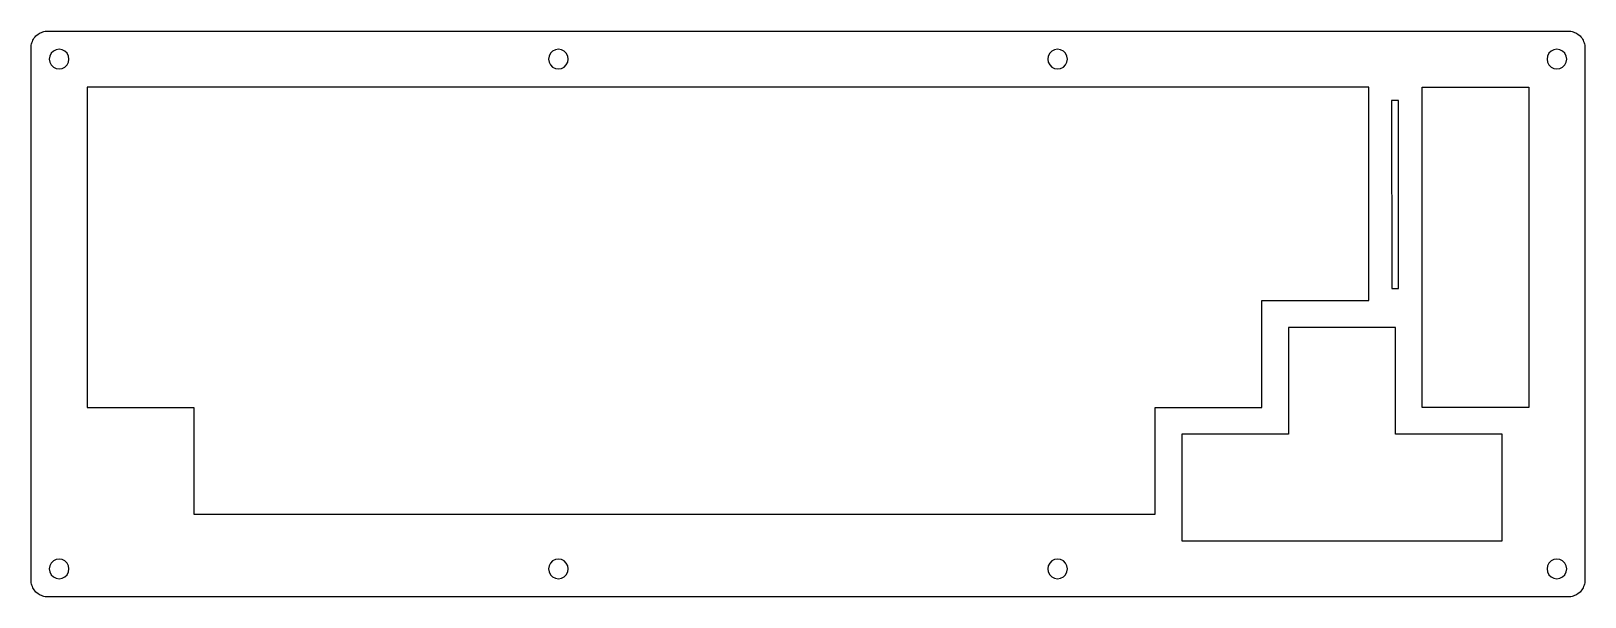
# Model space of a CAD drawing. Header units: millimetres. Extents: x 0 to 277, y 0 to 101.
import ezdxf

# ---------------------------------------------------------------- set-up
doc = ezdxf.new("R2010")
doc.units = ezdxf.units.MM

msp = doc.modelspace()

# ---------------------------------------------------------------- linework, layer by layer
at = {"color": 0}
for p, q in [((0.537436, 99.7204), (0.666972, 99.9162)), ((0.666972, 99.9162), (0.813043, 100.101)), ((0.813043, 100.101), (0.972894, 100.274)), ((0.972894, 100.274), (1.14653, 100.434)), ((1.14653, 100.434), (1.33119, 100.58)), ((1.33119, 100.58), (1.52687, 100.71)), ((1.52687, 100.71), (1.73357, 100.826)), ((1.73357, 100.826), (1.94717, 100.923)), ((1.94717, 100.923), (2.16765, 101.006)), ((2.16765, 101.006), (2.39503, 101.069)), ((2.39503, 101.069), (2.62516, 101.116)), ((2.62516, 101.116), (2.85943, 101.142)), ((2.85943, 101.142), (3.09507, 101.152)), ((3.09507, 101.152), (274.271, 101.152)), ((274.271, 101.152), (274.507, 101.142)), ((274.507, 101.142), (274.741, 101.116)), ((274.741, 101.116), (274.971, 101.069)), ((274.971, 101.069), (275.198, 101.006)), ((275.198, 101.006), (275.419, 100.923)), ((275.419, 100.923), (275.632, 100.826)), ((275.632, 100.826), (275.839, 100.71)), ((275.839, 100.71), (276.035, 100.58)), ((276.035, 100.58), (276.219, 100.434)), ((276.219, 100.434), (276.393, 100.274)), ((276.393, 100.274), (276.553, 100.101)), ((276.553, 100.101), (276.699, 99.9162)), ((276.699, 99.9162), (276.829, 99.7204)), ((0.095085, 98.1523), (0.104731, 98.388)), ((0.095085, 3.18878), (0.095085, 98.1523)), ((0.104731, 98.388), (0.130914, 98.6222)), ((0.130914, 98.6222), (0.177767, 98.8522)), ((0.177767, 98.8522), (0.241157, 99.0794)), ((0.241157, 99.0794), (0.323839, 99.2999)), ((0.323839, 99.2999), (0.421679, 99.5137)), ((0.421679, 99.5137), (0.537436, 99.7204)), ((3.67937, 97.1808), (3.42994, 96.6929)), ((4.06658, 97.5678), (3.67937, 97.1808)), ((4.55443, 97.8172), (4.06658, 97.5678)), ((5.09598, 97.9015), (4.55443, 97.8172)), ((5.63619, 97.8172), (5.09598, 97.9015)), ((6.12401, 97.5678), (5.63619, 97.8172)), ((6.50984, 97.1808), (6.12401, 97.5678)), ((6.75929, 96.6929), (6.50984, 97.1808)), ((92.7379, 97.1808), (92.4899, 96.6929)), ((93.1252, 97.5678), (92.7379, 97.1808)), ((93.6128, 97.8172), (93.1252, 97.5678)), ((94.1532, 97.9015), (93.6128, 97.8172)), ((94.6947, 97.8172), (94.1532, 97.9015)), ((95.1826, 97.5678), (94.6947, 97.8172)), ((95.5696, 97.1808), (95.1826, 97.5678)), ((95.819, 96.6929), (95.5696, 97.1808)), ((181.796, 97.1808), (181.547, 96.6929)), ((182.184, 97.5678), (181.796, 97.1808)), ((182.672, 97.8172), (182.184, 97.5678)), ((183.213, 97.9015), (182.672, 97.8172)), ((183.753, 97.8172), (183.213, 97.9015)), ((184.241, 97.5678), (183.753, 97.8172)), ((184.628, 97.1808), (184.241, 97.5678)), ((184.876, 96.6929), (184.628, 97.1808)), ((270.856, 97.1808), (270.607, 96.6929)), ((271.242, 97.5678), (270.856, 97.1808)), ((271.73, 97.8172), (271.242, 97.5678)), ((272.271, 97.9015), (271.73, 97.8172)), ((272.812, 97.8172), (272.271, 97.9015)), ((273.299, 97.5678), (272.812, 97.8172)), ((273.687, 97.1808), (273.299, 97.5678)), ((273.936, 96.6929), (273.687, 97.1808)), ((276.829, 99.7204), (276.944, 99.5137)), ((276.944, 99.5137), (277.042, 99.2999)), ((277.042, 99.2999), (277.125, 99.0794)), ((277.125, 99.0794), (277.188, 98.8522)), ((277.188, 98.8522), (277.235, 98.6222)), ((277.235, 98.6222), (277.261, 98.388)), ((277.261, 98.388), (277.271, 98.1523)), ((277.271, 98.1523), (277.271, 3.18878)), ((3.42994, 96.6929), (3.34588, 96.1513)), ((3.34588, 96.1513), (3.42994, 95.6109)), ((3.42994, 95.6109), (3.67937, 95.1234)), ((3.67937, 95.1234), (4.06658, 94.7374)), ((4.06658, 94.7374), (4.55443, 94.488)), ((4.55443, 94.488), (5.09598, 94.4012)), ((5.09598, 94.4012), (5.63619, 94.488)), ((5.63619, 94.488), (6.12401, 94.7374)), ((6.12401, 94.7374), (6.50984, 95.1234)), ((6.50984, 95.1234), (6.75929, 95.6109)), ((6.84611, 96.1513), (6.75929, 96.6929)), ((6.75929, 95.6109), (6.84611, 96.1513)), ((92.4899, 96.6929), (92.4031, 96.1513)), ((92.4031, 96.1513), (92.4899, 95.6109)), ((92.4899, 95.6109), (92.7379, 95.1234)), ((92.7379, 95.1234), (93.1252, 94.7374)), ((93.1252, 94.7374), (93.6128, 94.488)), ((93.6128, 94.488), (94.1532, 94.4012)), ((94.1532, 94.4012), (94.6947, 94.488)), ((94.6947, 94.488), (95.1826, 94.7374)), ((95.1826, 94.7374), (95.5696, 95.1234)), ((95.5696, 95.1234), (95.819, 95.6109)), ((95.9033, 96.1513), (95.819, 96.6929)), ((95.819, 95.6109), (95.9033, 96.1513)), ((181.547, 96.6929), (181.463, 96.1513)), ((181.463, 96.1513), (181.547, 95.6109)), ((181.547, 95.6109), (181.796, 95.1234)), ((181.796, 95.1234), (182.184, 94.7374)), ((182.184, 94.7374), (182.672, 94.488)), ((182.672, 94.488), (183.213, 94.4012)), ((183.213, 94.4012), (183.753, 94.488)), ((183.753, 94.488), (184.241, 94.7374)), ((184.241, 94.7374), (184.628, 95.1234)), ((184.628, 95.1234), (184.876, 95.6109)), ((184.963, 96.1513), (184.876, 96.6929)), ((184.876, 95.6109), (184.963, 96.1513)), ((270.607, 96.6929), (270.521, 96.1513)), ((270.521, 96.1513), (270.607, 95.6109)), ((270.607, 95.6109), (270.856, 95.1234)), ((270.856, 95.1234), (271.242, 94.7374)), ((271.242, 94.7374), (271.73, 94.488)), ((271.73, 94.488), (272.271, 94.4012)), ((272.271, 94.4012), (272.812, 94.488)), ((272.812, 94.488), (273.299, 94.7374)), ((273.299, 94.7374), (273.687, 95.1234)), ((273.687, 95.1234), (273.936, 95.6109)), ((274.022, 96.1513), (273.936, 96.6929)), ((273.936, 95.6109), (274.022, 96.1513)), ((10.0941, 91.1532), (10.0941, 34.0003)), ((238.697, 91.1532), (10.0941, 91.1532)), ((238.697, 53.0504), (238.697, 91.1532)), ((248.219, 91.1532), (267.272, 91.1532)), ((248.219, 34.0003), (248.219, 91.1532)), ((267.272, 91.1532), (267.272, 34.0003)), ((219.647, 34.0003), (219.647, 53.0504)), ((219.647, 53.0504), (238.697, 53.0504)), ((224.407, 48.2907), (224.407, 29.2406)), ((243.458, 48.2907), (224.407, 48.2907)), ((243.458, 29.2406), (243.458, 48.2907)), ((10.0941, 34.0003), (29.1441, 34.0003)), ((29.1441, 34.0003), (29.1441, 14.9503)), ((200.597, 14.9503), (200.597, 34.0003)), ((200.597, 34.0003), (219.647, 34.0003)), ((267.272, 34.0003), (248.219, 34.0003)), ((224.407, 29.2406), (205.357, 29.2406)), ((205.357, 29.2406), (205.357, 10.1892)), ((262.508, 29.2406), (243.458, 29.2406)), ((262.508, 10.1892), (262.508, 29.2406)), ((29.1441, 14.9503), (200.597, 14.9503)), ((205.357, 10.1892), (262.508, 10.1892)), ((3.42994, 5.72989), (3.34588, 5.1883)), ((3.67937, 6.21771), (3.42994, 5.72989)), ((4.06658, 6.60495), (3.67937, 6.21771)), ((4.55443, 6.85299), (4.06658, 6.60495)), ((5.09598, 6.93843), (4.55443, 6.85299)), ((5.63619, 6.85299), (5.09598, 6.93843)), ((6.12401, 6.60495), (5.63619, 6.85299)), ((6.50984, 6.21771), (6.12401, 6.60495)), ((6.75929, 5.72989), (6.50984, 6.21771)), ((6.84611, 5.1883), (6.75929, 5.72989)), ((92.4899, 5.72989), (92.4031, 5.1883)), ((92.7379, 6.21771), (92.4899, 5.72989)), ((93.1252, 6.60495), (92.7379, 6.21771)), ((93.6128, 6.85299), (93.1252, 6.60495)), ((94.1532, 6.93843), (93.6128, 6.85299)), ((94.6947, 6.85299), (94.1532, 6.93843)), ((95.1826, 6.60495), (94.6947, 6.85299)), ((95.5696, 6.21771), (95.1826, 6.60495)), ((95.819, 5.72989), (95.5696, 6.21771)), ((95.9033, 5.1883), (95.819, 5.72989)), ((181.547, 5.72989), (181.463, 5.1883)), ((181.796, 6.21771), (181.547, 5.72989)), ((182.184, 6.60495), (181.796, 6.21771)), ((182.672, 6.85299), (182.184, 6.60495)), ((183.213, 6.93843), (182.672, 6.85299)), ((183.753, 6.85299), (183.213, 6.93843)), ((184.241, 6.60495), (183.753, 6.85299)), ((184.628, 6.21771), (184.241, 6.60495)), ((184.876, 5.72989), (184.628, 6.21771)), ((184.963, 5.1883), (184.876, 5.72989)), ((270.607, 5.72989), (270.521, 5.1883)), ((270.856, 6.21771), (270.607, 5.72989)), ((271.242, 6.60495), (270.856, 6.21771)), ((271.73, 6.85299), (271.242, 6.60495)), ((272.271, 6.93843), (271.73, 6.85299)), ((272.812, 6.85299), (272.271, 6.93843)), ((273.299, 6.60495), (272.812, 6.85299)), ((273.687, 6.21771), (273.299, 6.60495)), ((273.936, 5.72989), (273.687, 6.21771)), ((274.022, 5.1883), (273.936, 5.72989)), ((0.104731, 2.95313), (0.095085, 3.18878)), ((0.130914, 2.72025), (0.104731, 2.95313)), ((3.34588, 5.1883), (3.42994, 4.64813)), ((3.42994, 4.64813), (3.67937, 4.16031)), ((3.67937, 4.16031), (4.06658, 3.77306)), ((4.06658, 3.77306), (4.55443, 3.52502)), ((4.55443, 3.52502), (5.09598, 3.4382)), ((5.09598, 3.4382), (5.63619, 3.52502)), ((5.63619, 3.52502), (6.12401, 3.77306)), ((6.12401, 3.77306), (6.50984, 4.16031)), ((6.50984, 4.16031), (6.75929, 4.64813)), ((6.75929, 4.64813), (6.84611, 5.1883)), ((92.4031, 5.1883), (92.4899, 4.64813)), ((92.4899, 4.64813), (92.7379, 4.16031)), ((92.7379, 4.16031), (93.1252, 3.77306)), ((93.1252, 3.77306), (93.6128, 3.52502)), ((93.6128, 3.52502), (94.1532, 3.4382)), ((94.1532, 3.4382), (94.6947, 3.52502)), ((94.6947, 3.52502), (95.1826, 3.77306)), ((95.1826, 3.77306), (95.5696, 4.16031)), ((95.5696, 4.16031), (95.819, 4.64813)), ((95.819, 4.64813), (95.9033, 5.1883)), ((181.463, 5.1883), (181.547, 4.64813)), ((181.547, 4.64813), (181.796, 4.16031)), ((181.796, 4.16031), (182.184, 3.77306)), ((182.184, 3.77306), (182.672, 3.52502)), ((182.672, 3.52502), (183.213, 3.4382)), ((183.213, 3.4382), (183.753, 3.52502)), ((183.753, 3.52502), (184.241, 3.77306)), ((184.241, 3.77306), (184.628, 4.16031)), ((184.628, 4.16031), (184.876, 4.64813)), ((184.876, 4.64813), (184.963, 5.1883)), ((270.521, 5.1883), (270.607, 4.64813)), ((270.607, 4.64813), (270.856, 4.16031)), ((270.856, 4.16031), (271.242, 3.77306)), ((271.242, 3.77306), (271.73, 3.52502)), ((271.73, 3.52502), (272.271, 3.4382)), ((272.271, 3.4382), (272.812, 3.52502)), ((272.812, 3.52502), (273.299, 3.77306)), ((273.299, 3.77306), (273.687, 4.16031)), ((273.687, 4.16031), (273.936, 4.64813)), ((273.936, 4.64813), (274.022, 5.1883)), ((277.261, 2.95313), (277.235, 2.72025)), ((277.271, 3.18878), (277.261, 2.95313)), ((0.177767, 2.48874), (0.130914, 2.72025)), ((0.241157, 2.26136), (0.177767, 2.48874)), ((0.323839, 2.04088), (0.241157, 2.26136)), ((0.421679, 1.82728), (0.323839, 2.04088)), ((0.537436, 1.62195), (0.421679, 1.82728)), ((0.666972, 1.42627), (0.537436, 1.62195)), ((0.813043, 1.24024), (0.666972, 1.42627)), ((0.972894, 1.06798), (0.813043, 1.24024)), ((1.14653, 0.908128), (0.972894, 1.06798)), ((1.33119, 0.762056), (1.14653, 0.908128)), ((1.52687, 0.631141), (1.33119, 0.762056)), ((1.73357, 0.515387), (1.52687, 0.631141)), ((1.94717, 0.416168), (1.73357, 0.515387)), ((2.16765, 0.336241), (1.94717, 0.416168)), ((2.39503, 0.271473), (2.16765, 0.336241)), ((2.62516, 0.225998), (2.39503, 0.271473)), ((2.85943, 0.19706), (2.62516, 0.225998)), ((3.09507, 0.188791), (2.85943, 0.19706)), ((274.271, 0.188791), (3.09507, 0.188791)), ((274.507, 0.19706), (274.271, 0.188791)), ((274.741, 0.225998), (274.507, 0.19706)), ((274.971, 0.271473), (274.741, 0.225998)), ((275.198, 0.336241), (274.971, 0.271473)), ((275.419, 0.416168), (275.198, 0.336241)), ((275.632, 0.515387), (275.419, 0.416168)), ((275.839, 0.631141), (275.632, 0.515387)), ((276.035, 0.762056), (275.839, 0.631141)), ((276.219, 0.908128), (276.035, 0.762056)), ((276.393, 1.06798), (276.219, 0.908128)), ((276.553, 1.24024), (276.393, 1.06798)), ((276.699, 1.42627), (276.553, 1.24024)), ((276.829, 1.62195), (276.699, 1.42627)), ((276.944, 1.82728), (276.829, 1.62195)), ((277.042, 2.04088), (276.944, 1.82728)), ((277.125, 2.26136), (277.042, 2.04088)), ((277.188, 2.48874), (277.125, 2.26136)), ((277.235, 2.72025), (277.188, 2.48874))]:
    msp.add_line(p, q, dxfattribs=at)
msp.add_lwpolyline([(242.800043, 55.191995), (244.040166, 55.191995), (244.023191, 88.784732), (242.783068, 88.784732)], close=True)

doc.saveas('drawing.dxf')
